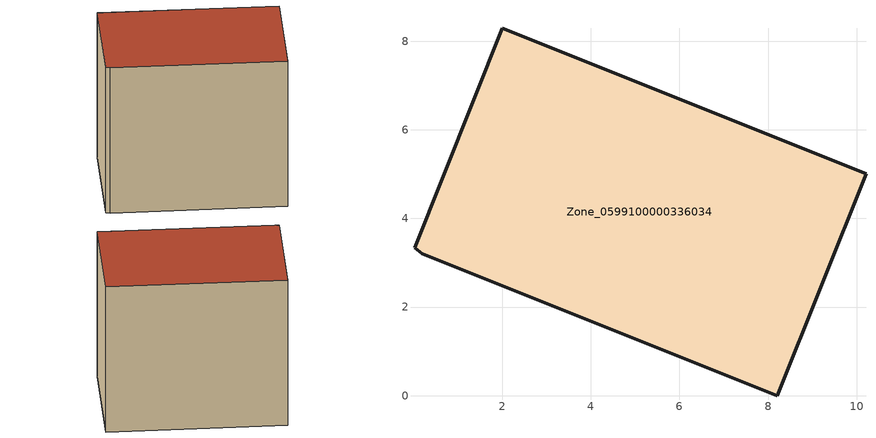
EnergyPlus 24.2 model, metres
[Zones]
Zone_0599100000336034
 floor ground (C_G): 8.21,0 0.2,3.2 0.02,3.34 2,8.29 10.21,5.01 z0.56
 wall outside (C_F): 10.21,5.01 2,8.29 0.02,3.34 0.2,3.2 8.21,0 10.21,5.01 z0.56:8.67
 roof outside (C_R): 0.2,3.2 8.21,0 10.21,5.01 2,8.29 0.02,3.34 z8.67
[BUILDING]
Pand.0599100000336034: North Axis=0; Terrain=City; Loads Convergence Tolerance Value=0.04; Temperature Convergence Tolerance Value=0.4; Solar Distribution=FullExterior; Maximum Number of Warmup Days=25; Minimum Number of Warmup Days=1
[Site:Location]
Rotterdam.The.Hague.AP_ZH_NLD Design_Conditions: Latitude=51.96; Longitude=4.45; Time Zone=1; Elevation=-4.5
[SITE:GROUNDTEMPERATURE:BUILDINGSURFACE]
18, 18, 18, 18, 18, 18, 18, 18, 18, 18, 18, 18
[MATERIAL] Thermal Absorptance=0.9; Solar Absorptance=0.7; Visible Absorptance=0.7
Name | Roughness | Thickness | Conductivity | Density | Specific Heat
G.TI.1975-1991 | MediumSmooth | 0.15 | 0.288461 | 540 | 1210
F.TI.1975-1991 | Rough | 0.3 | 0.230769 | 1920 | 840
R.TI.1975-1991 | MediumRough | 0.2 | 0.153846 | 1500 | 1000
[CONSTRUCTION]
C_G: G.TI.1975-1991
C_F: F.TI.1975-1991
C_R: R.TI.1975-1991
[ZONE]
Zone_0599100000336034: Type=1; Multiplier=1; Ceiling Height=Autocalculate; Volume=Autocalculate; Floor Area=autocalculate; Part of Total Floor Area=Yes
[ZONEINFILTRATION:DESIGNFLOWRATE]
Infil_Zone_0599100000336034: Zone or ZoneList or Space or SpaceList=Zone_0599100000336034; Schedule=AlwaysOn; Design Flow Rate Calculation Method=Flow/Area; Flow Rate per Floor Area=0.003; Constant Term Coefficient=1; Temperature Term Coefficient=0; Velocity Term Coefficient=0; Velocity Squared Term Coefficient=0
[HVACTEMPLATE:ZONE:IDEALLOADSAIRSYSTEM]
Zone_0599100000336034: Maximum Heating Supply Air Temperature=50; Minimum Cooling Supply Air Temperature=13; Maximum Heating Supply Air Humidity Ratio=0.0156; Minimum Cooling Supply Air Humidity Ratio=0.0077; Heating Limit=NoLimit; Cooling Limit=NoLimit; Dehumidification Control Type=ConstantSensibleHeatRatio; Cooling Sensible Heat Ratio=0.7; Dehumidification Setpoint=60; Humidification Control Type=None; Humidification Setpoint=30; Outdoor Air Method=None; Outdoor Air Flow Rate per Person=0.00944; Outdoor Air Flow Rate per Zone Floor Area=0; Outdoor Air Flow Rate per Zone=0; Demand Controlled Ventilation Type=None; Outdoor Air Economizer Type=NoEconomizer; Heat Recovery Type=None; Sensible Heat Recovery Effectiveness=0.7; Latent Heat Recovery Effectiveness=0.65
[ZONECONTROL:THERMOSTAT]
ThermostatControl_Zone_0599100000336034: Zone or ZoneList=Zone_0599100000336034; Control Type Schedule=DualSetpointControlType; Control 1=Thermostat_Zone_0599100000336034; Temperature Difference Between Cutout And Setpoint=0
[THERMOSTATSETPOINT:DUALSETPOINT]
Thermostat_Zone_0599100000336034: Heating Setpoint Temperature Schedule=HeatingSetpoint_Zone_0599100000336034; Cooling Setpoint Temperature Schedule=CoolingSetpoint_Zone_0599100000336034
[SCHEDULE:COMPACT]
HeatingSetpoint_Zone_0599100000336034: Through: 12/31, For: AllDays, Until: 24:00, 21
CoolingSetpoint_Zone_0599100000336034: Through: 12/31, For: AllDays, Until: 24:00, 24
DualSetpointControlType: Through: 12/31, For: AllDays, Until: 24:00, 4
AlwaysOn: Through: 12/31, For: AllDays, Until: 24:00, 1
